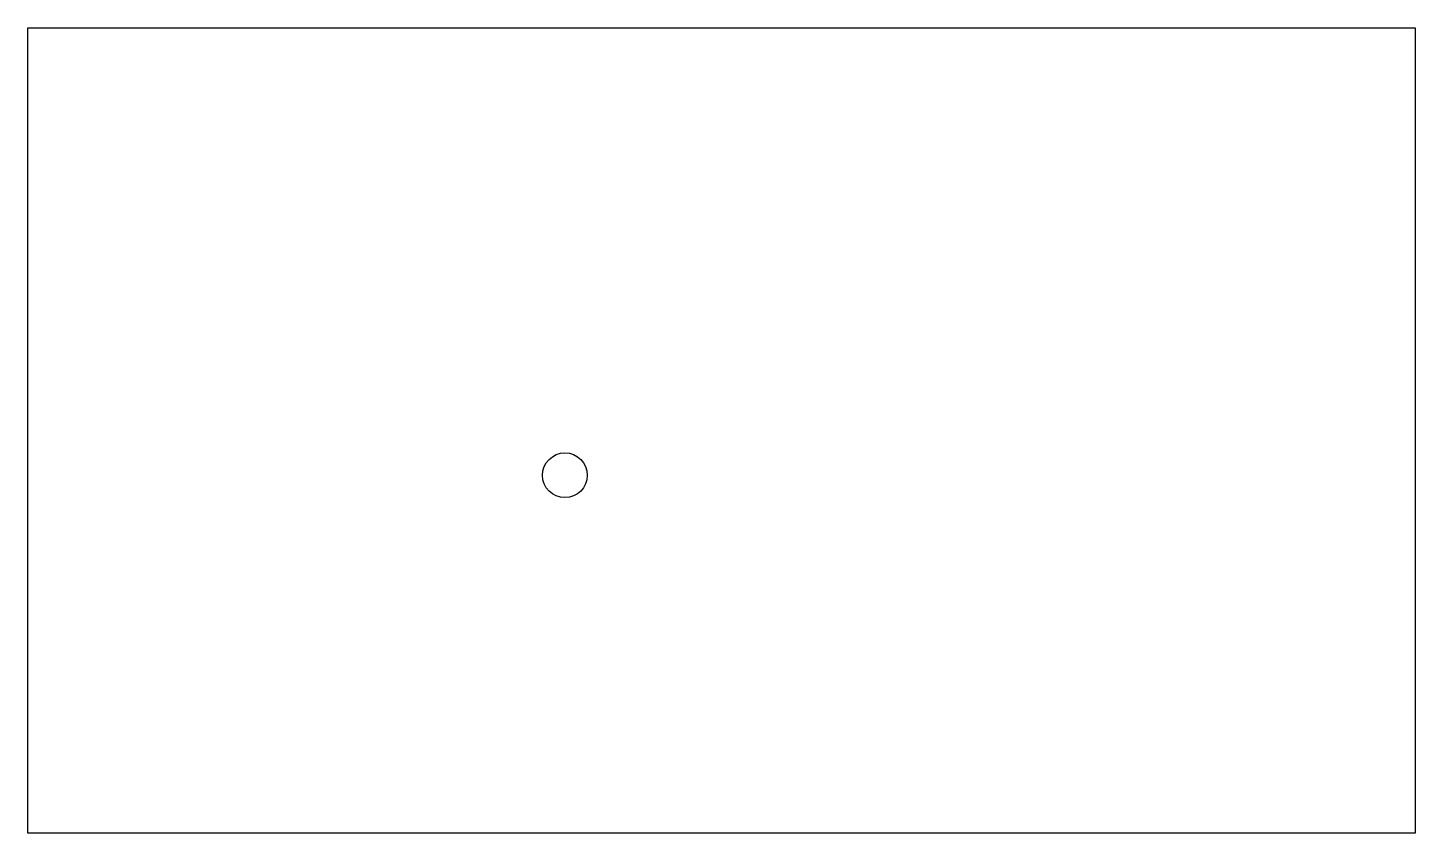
# Model space of a CAD drawing. Extents: x -20 to 11, y -6.5 to 11.5.
import ezdxf

# ---------------------------------------------------------------- set-up
doc = ezdxf.new("R2010")
doc.units = 0
doc.header["$MEASUREMENT"] = 0
doc.layers.add('2D', color=7, linetype='CONTINUOUS')

# ---------------------------------------------------------------- blocks, each defined once
blk = doc.blocks.new('SHAPE2DVIEW011')
at = {"layer": '2D', "color": 0}
for p, q in [((-20.046, -6.473), (-20.046, 11.527)), ((-20.046, 11.527), (10.954, 11.527)), ((10.954, 11.527), (10.954, -6.473)), ((10.954, -6.473), (-20.046, -6.473))]:
    blk.add_line(p, q, dxfattribs=at)
blk.add_circle((-8.046, 1.527), 0.5, dxfattribs=at)

msp = doc.modelspace()

# ---------------------------------------------------------------- block references
at = {"layer": '2D', "color": 0}
msp.add_blockref('SHAPE2DVIEW011', (0, 0), dxfattribs=at)

doc.saveas('drawing.dxf')
